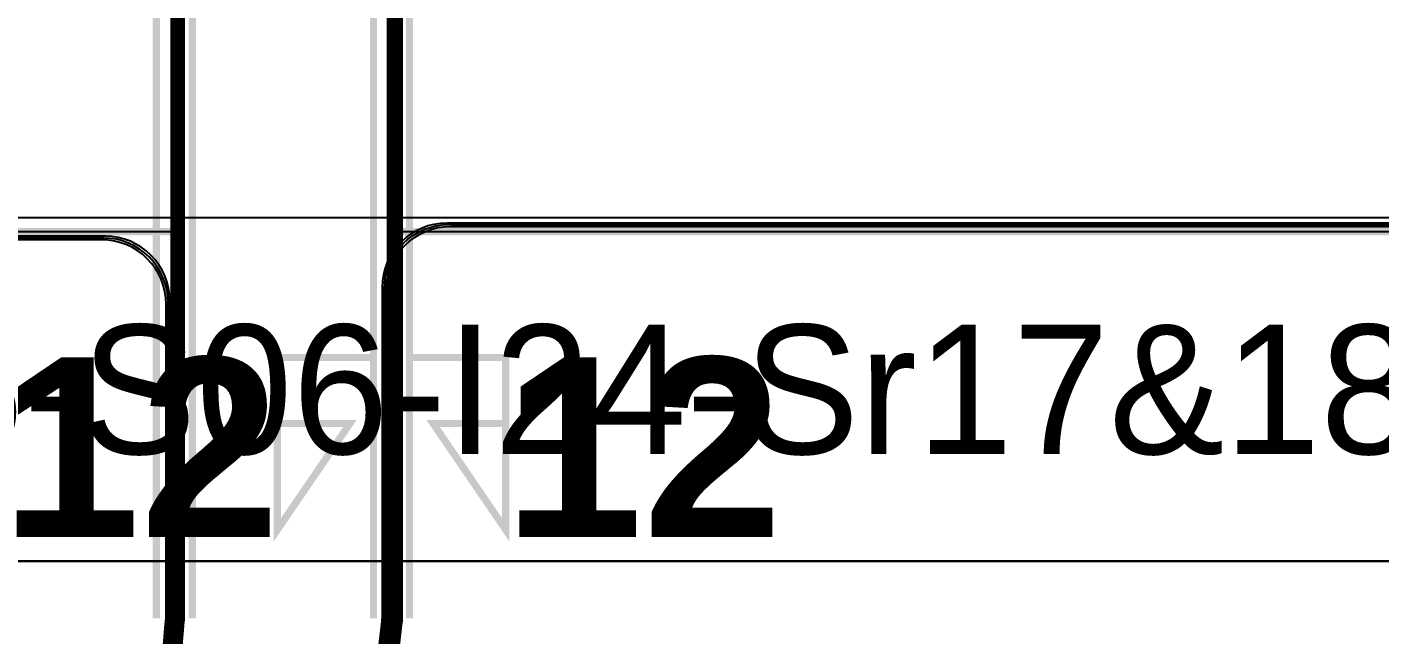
# Model space of a CAD drawing. Header units: metres. Extents: x 532643 to 533032, y 2674932 to 2675252.
# Drawn here: x 532816.68 to 532835.53, y 2675140.76 to 2675149.23 of the extents above; entities that cross this region are included whole.
import ezdxf
from ezdxf.enums import TextEntityAlignment as Align

# ---------------------------------------------------------------- set-up
doc = ezdxf.new("R2010")
doc.units = ezdxf.units.M
doc.header["$MEASUREMENT"] = 0
doc.linetypes.add('DASHED', pattern=[0.75, 0.5, -0.25])
for name, color, linetype in [('E-Inverter Grouping', 2, 'Continuous'), ('IDT', 7, 'Continuous'), ('LT Cable(AG) INV to LT Panel BL-10', 2, 'Continuous'), ('Messenger Wire Block-10 (Master Path)', 30, 'Continuous'), ('Messenger Wire Block-10 (MW Path)', 191, 'Continuous'), ('Messenger Wire Exc Link', 7, 'Continuous'), ('MMS Table Block-10', 8, 'Continuous'), ('Section Marking BL-10', 2, 'Continuous')]:
    doc.layers.add(name, color=color, linetype=linetype)
doc.styles.add('BoldTextStyle', font='arialbd.ttf')
doc.styles.get("Standard").update_dxf_attribs({"font": 'Adani Regular.ttf'})

# ---------------------------------------------------------------- blocks, each defined once
blk = doc.blocks.new('MMS Table (32.292 x 4.788)')
at = {"color": 0}
blk.add_lwpolyline([(0, -0.002), (0, 4.786), (32.292, 4.786), (32.292, -0.002)], close=True, dxfattribs=at)
at = {"color": 7}
blk.add_attdef('ID1', text='', height=1.8, dxfattribs=at).set_placement((16.146, 2.392), align=Align.MIDDLE_CENTER)
blk = doc.blocks.new('IDT')
at = {"layer": 'IDT', "color": 243, "linetype": 'DASHED'}
blk.add_lwpolyline([(45.49999999962691, 32.58580025943296), (45.4999999996269, -4.032314963696315), (-1.30442248516332e-09, -4.032314963696308), (-1.304414354308392e-09, 32.58580025943297)], close=True, dxfattribs=at)

msp = doc.modelspace()

# ---------------------------------------------------------------- linework, layer by layer
at = {"layer": 'E-Inverter Grouping', "color": 3}
msp.add_lwpolyline([(532870.1232843682, 2675141.791169281), (532805.4392843682, 2675141.791169281), (532805.4392843682, 2675176.575169281), (532870.1232843682, 2675176.575169281)], close=True, dxfattribs=at)
at = {"layer": 'LT Cable(AG) INV to LT Panel BL-10', "color": 2}
for points in [[(532828.488358041, 2675126.778238401), (532827.3877639325, 2675126.778238401, -0.2151624988949397), (532826.7129640981, 2675127.082717466), (532825.8059728234, 2675128.110452221, 0.1032748659291951), (532825.4458711364, 2675128.185632983), (532819.6977843688, 2675128.185632983, -0.4142135623936106), (532818.7977843686, 2675129.085632983), (532818.7977843686, 2675140.370862782, -0.02139299530927985), (532818.8010765084, 2675140.447771906), (532818.8444922285, 2675140.953969552, 0.02139299530528766), (532818.8477843682, 2675141.030878676), (532818.8477843683, 2675243.090487811, 0.4142135623734262), (532817.9477843683, 2675243.990487811), (532710.8015845179, 2675243.990487811, -0.414213562373095), (532709.9015845179, 2675244.890487811), (532709.9015845179, 2675245.225769276)], [(532828.488358041, 2675126.803238401), (532827.3960036538, 2675126.803238401, -0.2147312547795336), (532826.7221866301, 2675127.106605667), (532825.8111922352, 2675128.135452221, 0.1032748659037654), (532825.4510905484, 2675128.210632983), (532819.7227843686, 2675128.210632983, -0.414213562373095), (532818.8227843685, 2675129.110632983), (532818.8227843685, 2675140.369792643, -0.02139299537587195), (532818.8260765083, 2675140.446701766), (532818.8694922285, 2675140.952899412, 0.02139299537685584), (532818.8727843682, 2675141.029808536), (532818.8727843682, 2675243.115487811, 0.414213562373095), (532817.9727843682, 2675244.015487811), (532807.9775845179, 2675244.015487811, -0.414213562373095), (532807.0775845179, 2675244.915487811), (532807.0775845179, 2675245.225769276)], [(532830.4792512616, 2675126.728238401), (532827.3712563843, 2675126.728238401, -0.2160344713296541), (532826.6944754516, 2675127.034969854), (532825.7955339993, 2675128.060452221, 0.1032748659456602), (532825.4354323123, 2675128.135632983), (532819.6477843687, 2675128.135632983, -0.4142135623934891), (532818.7477843686, 2675129.035632983), (532818.7477843686, 2675140.373003061, -0.02139299535886178), (532818.7510765083, 2675140.449912185), (532818.7944922285, 2675140.956109831, 0.02139299535864674), (532818.7977843683, 2675141.033018955), (532818.7977843683, 2675213.040487811, 0.414213562373095), (532817.8977843683, 2675213.940487811), (532710.8015845179, 2675213.940487811, -0.414213562373095), (532709.9015845179, 2675214.840487811), (532709.9015845179, 2675215.225769276)], [(532828.488358041, 2675126.753238401), (532827.3795148506, 2675126.753238401, -0.2155968935960983), (532826.7037270556, 2675127.058838825), (532825.8007534114, 2675128.085452221, 0.1032748659374062), (532825.4406517243, 2675128.160632983), (532819.6727843687, 2675128.160632983, -0.4142135623935497), (532818.7727843686, 2675129.060632983), (532818.7727843686, 2675140.371932921, -0.02139299535886178), (532818.7760765083, 2675140.448842045), (532818.8194922286, 2675140.955039692, 0.02139299535864674), (532818.8227843683, 2675141.031948816), (532818.8227843683, 2675213.065487811, 0.414213562373095), (532817.9227843683, 2675213.965487811), (532807.9775845179, 2675213.965487811, -0.414213562373095), (532807.0775845179, 2675214.865487811), (532807.0775845179, 2675215.225769276)], [(532830.4792512616, 2675126.678238401), (532827.3547112065, 2675126.678238401, -0.2169193075640591), (532826.6759283593, 2675126.987261374), (532825.7850951755, 2675128.010452222, 0.1032748659622984), (532825.4249934884, 2675128.085632984), (532819.5977843687, 2675128.085632983, -0.4142135623933694), (532818.6977843685, 2675128.985632983), (532818.6977843685, 2675140.375143339, -0.02139299540844348), (532818.7010765083, 2675140.452052464), (532818.7444922286, 2675140.95825011, 0.02139299541230105), (532818.7477843683, 2675141.035159234), (532818.7477843682, 2675190.490487811, 0.4142135623724179), (532817.8477843682, 2675191.390487811), (532710.8015845179, 2675191.390487811, -0.414213562373095), (532709.9015845179, 2675192.290487811), (532709.9015845179, 2675192.725769276)], [(532830.4792512616, 2675126.703238401), (532827.3629885104, 2675126.703238401, -0.2164752649546951), (532826.6852092359, 2675127.011110666), (532825.7903145873, 2675128.035452222, 0.1032748659539574), (532825.4302129003, 2675128.110632984), (532819.6227843687, 2675128.110632983, -0.414213562393429), (532818.7227843686, 2675129.010632983), (532818.7227843686, 2675140.3740732, -0.02139299535886178), (532818.7260765083, 2675140.450982324), (532818.7694922285, 2675140.957179971, 0.02139299535864674), (532818.7727843683, 2675141.034089094), (532818.7727843683, 2675190.515487811, 0.414213562373095), (532817.8727843682, 2675191.415487811), (532807.9775845179, 2675191.415487811, -0.414213562373095), (532807.0775845179, 2675192.315487811), (532807.0775845179, 2675192.725769276)], [(532832.6362512615, 2675126.628238401), (532827.3381282159, 2675126.628238401, -0.2178172749968657), (532826.6573224236, 2675126.939592945), (532825.7746563515, 2675127.960452221, 0.1032748659251984), (532825.4145546646, 2675128.035632983), (532819.5477843687, 2675128.035632983, -0.4142135623932508), (532818.6477843686, 2675128.935632983), (532818.6477843686, 2675140.377283619, -0.02139299535886178), (532818.6510765083, 2675140.454192743), (532818.6944922286, 2675140.960390389, 0.02139299535864674), (532818.6977843683, 2675141.037299513), (532818.6977843683, 2675167.940487811, 0.414213562373095), (532817.7977843683, 2675168.840487811), (532710.8015845179, 2675168.840487811, -0.414213562373095), (532709.9015845179, 2675169.740487811), (532709.9015845179, 2675170.225769276)], [(532830.4792512616, 2675126.653238401), (532827.3464244489, 2675126.653238401, -0.2173666329270636), (532826.6666327713, 2675126.963422095), (532825.7798757635, 2675127.985452221, 0.1032748659169098), (532825.4197740766, 2675128.060632983), (532819.5727843688, 2675128.060632983, -0.4142135623933099), (532818.6727843686, 2675128.960632983), (532818.6727843686, 2675140.37621348, -0.02139299530927985), (532818.6760765084, 2675140.453122604), (532818.7194922285, 2675140.95932025, 0.02139299530452547), (532818.7227843682, 2675141.036229374), (532818.7227843683, 2675167.965487811, 0.4142135623743203), (532817.8227843683, 2675168.865487811), (532775.5855845179, 2675168.865487811, -0.414213562373095), (532774.6855845179, 2675169.765487811), (532774.6855845179, 2675170.225769276)], [(532832.6362512615, 2675126.603238401), (532827.3298224856, 2675126.603238401, -0.2182712683262629), (532826.6479972679, 2675126.915774043), (532825.7694369396, 2675127.935452221, 0.1032748659335312), (532825.4093352526, 2675128.010632983), (532819.5227843687, 2675128.010632983, -0.414213562393192), (532818.6227843686, 2675128.910632983), (532818.6227843686, 2675140.378353759, -0.02139299535886178), (532818.6260765083, 2675140.455262883), (532818.6694922285, 2675140.961460529, 0.02139299535864674), (532818.6727843683, 2675141.038369653), (532818.6727843683, 2675145.415487811, 0.414213562373095), (532817.7727843683, 2675146.315487811), (532804.5807843683, 2675146.315487811, 0.414213562373095), (532803.6807843683, 2675145.415487811), (532803.6807843683, 2675139.715487811, -0.414213562373095), (532802.7807843683, 2675138.815487811), (532710.8015845179, 2675138.815487811, -0.414213562373095), (532709.9015845179, 2675139.715487811), (532709.9015845179, 2675140.225769276)], [(532832.6362512615, 2675126.553238402), (532827.313182445, 2675126.553238402, -0.2191894490344296), (532826.6293023387, 2675126.868167466), (532825.7589981157, 2675127.885452222, 0.1032748659503297), (532825.3988964286, 2675127.960632984), (532819.4727843687, 2675127.960632983, -0.4142135623930754), (532818.5727843685, 2675128.860632983), (532818.5727843685, 2675140.380494037, -0.02139299540844348), (532818.5760765083, 2675140.457403162), (532818.6194922286, 2675140.963600808, 0.02139299541725513), (532818.6227843683, 2675141.040509932), (532818.6227843682, 2675145.365487811, 0.4142135623665691), (532817.7227843682, 2675146.265487811), (532804.6307843684, 2675146.265487811, 0.414213562373095), (532803.7307843684, 2675145.365487811), (532803.7307843684, 2675117.165487811, -0.414213562373095), (532802.8307843683, 2675116.265487811), (532710.8015845179, 2675116.265487811, -0.414213562373095), (532709.9015845179, 2675117.165487811), (532709.9015845179, 2675117.725769276)], [(532832.6362512615, 2675126.578238402), (532827.3215072356, 2675126.578238402, -0.218728647877491), (532826.6386572553, 2675126.891965509), (532825.7642175276, 2675127.910452222, 0.1032748659419083), (532825.4041158406, 2675127.985632984), (532819.4977843687, 2675127.985632983, -0.4142135623931337), (532818.5977843686, 2675128.885632983), (532818.5977843686, 2675140.379423898, -0.02139299535886178), (532818.6010765083, 2675140.456333022), (532818.6444922285, 2675140.962530668, 0.02139299535864674), (532818.6477843683, 2675141.039439792), (532818.6477843683, 2675145.390487811, 0.414213562373095), (532817.7477843682, 2675146.290487811), (532804.6057843684, 2675146.290487811, 0.414213562373095), (532803.7057843683, 2675145.390487811), (532803.7057843683, 2675117.190487811, -0.414213562373095), (532802.8057843683, 2675116.290487811), (532775.5855845179, 2675116.290487811, -0.414213562373095), (532774.6855845179, 2675117.190487811), (532774.6855845179, 2675117.725769276)]]:
    msp.add_lwpolyline(points, format="xyb", dxfattribs=at)
at = {"layer": 'LT Cable(AG) INV to LT Panel BL-10', "color": 5}
for points in [[(532833.5202512615, 2675127.42745629), (532830.0349354834, 2675127.42745629, -0.4142135623503636), (532829.1349354833, 2675128.32745629), (532829.1349354833, 2675131.388770754, 0.2140186322185252), (532828.8334023167, 2675132.060959305), (532822.1191447929, 2675138.038836239, -0.2140186322327757), (532821.8176116262, 2675138.711024791), (532821.8176116263, 2675140.3549097, -0.0288996156858555), (532821.8236149465, 2675140.458688003), (532821.8792810483, 2675140.938222825, 0.02889961570054691), (532821.8852843684, 2675141.042001128), (532821.8852843683, 2675242.852987811, -0.414213562373427), (532822.7852843683, 2675243.752987811), (532867.584984218, 2675243.752987811, 0.414213562373095), (532868.484984218, 2675244.652987811), (532868.484984218, 2675245.225769276)], [(532833.5202512615, 2675127.45245629), (532830.0599354834, 2675127.45245629, -0.4142135623503636), (532829.1599354834, 2675128.35245629), (532829.1599354834, 2675131.399985359, 0.214018632209244), (532828.8584023167, 2675132.07217391), (532822.1441447929, 2675138.050050845, -0.2140186322231835), (532821.8426116263, 2675138.722239397), (532821.8426116264, 2675140.353463511, -0.02889961568572617), (532821.8486149465, 2675140.457241815), (532821.9042810483, 2675140.936776636, 0.02889961570054713), (532821.9102843684, 2675141.040554939), (532821.9102843683, 2675242.827987811, -0.4142135623734271), (532822.8102843683, 2675243.727987811), (532964.760984218, 2675243.727987811, 0.414213562373095), (532965.660984218, 2675244.627987811), (532965.660984218, 2675245.225769276)], [(532833.5202512615, 2675127.377456291), (532829.9849354833, 2675127.377456291, -0.4142135623503636), (532829.0849354833, 2675128.277456291), (532829.0849354833, 2675131.366341543, 0.2140186322185252), (532828.7834023166, 2675132.038530095), (532822.0691447929, 2675138.016407029, -0.214018632232603), (532821.7676116262, 2675138.688595581), (532821.7676116263, 2675140.357802077, -0.02889961568610807), (532821.7736149464, 2675140.461580381), (532821.8292810483, 2675140.941115202, 0.02889961570066358), (532821.8352843684, 2675141.044893506), (532821.8352843683, 2675212.902987811, -0.4142135623735637), (532822.7352843683, 2675213.802987811), (532867.584984218, 2675213.802987811, 0.414213562373095), (532868.484984218, 2675214.702987811), (532868.484984218, 2675215.225769276)], [(532833.5202512615, 2675127.402456291), (532830.0099354833, 2675127.402456291, -0.4142135623503636), (532829.1099354833, 2675128.30245629), (532829.1099354833, 2675131.377556148, 0.2140186322185252), (532828.8084023166, 2675132.0497447), (532822.0941447929, 2675138.027621634, -0.2140186322326889), (532821.7926116262, 2675138.699810186), (532821.7926116263, 2675140.356355888, -0.02889961568598262), (532821.7986149464, 2675140.460134192), (532821.8542810483, 2675140.939669013, 0.0288996157006638), (532821.8602843684, 2675141.043447317), (532821.8602843683, 2675212.877987811, -0.4142135623735638), (532822.7602843683, 2675213.777987811), (532964.760984218, 2675213.777987811, 0.414213562373095), (532965.660984218, 2675214.677987811), (532965.660984218, 2675215.225769276)], [(532831.5792512614, 2675127.327456291), (532829.9349354834, 2675127.327456291, -0.4142135623503636), (532829.0349354834, 2675128.227456291), (532829.0349354834, 2675131.343912333, 0.2140186322185252), (532828.7334023167, 2675132.016100885), (532822.0191447929, 2675137.993977819, -0.2140186322324344), (532821.7176116263, 2675138.666166371), (532821.7176116264, 2675140.360694455, -0.02889961568635341), (532821.7236149465, 2675140.464472758), (532821.7792810483, 2675140.944007579, 0.02889961570026357), (532821.7852843684, 2675141.047785883), (532821.7852843684, 2675190.452987811, -0.414213562373095), (532822.6852843685, 2675191.352987811), (532867.584984218, 2675191.352987811, 0.414213562373095), (532868.484984218, 2675192.252987811), (532868.484984218, 2675192.725769276)], [(532831.5792512614, 2675127.352456291), (532829.9599354834, 2675127.352456291, -0.4142135623503636), (532829.0599354834, 2675128.252456291), (532829.0599354834, 2675131.355126938, 0.2140186322185252), (532828.7584023167, 2675132.02731549), (532822.044144793, 2675138.005192424, -0.2140186322325182), (532821.7426116263, 2675138.677380976), (532821.7426116264, 2675140.359248266, -0.02889961568623174), (532821.7486149465, 2675140.463026569), (532821.8042810484, 2675140.94256139, 0.02889961570026357), (532821.8102843685, 2675141.046339694), (532821.8102843685, 2675190.427987811, -0.414213562373095), (532822.7102843685, 2675191.327987811), (532964.760984218, 2675191.327987811, 0.414213562373095), (532965.660984218, 2675192.227987811), (532965.660984218, 2675192.725769276)], [(532829.5101633107, 2675127.323203961, -0.3015862789084595), (532828.9599354833, 2675128.152456291), (532828.9599354833, 2675131.310268518, 0.2140186322185252), (532828.6584023166, 2675131.98245707), (532821.9441447929, 2675137.960334004, -0.2140186322321887), (532821.6426116262, 2675138.632522556), (532821.6426116263, 2675140.36503302, -0.02889961568670842), (532821.6486149464, 2675140.468811324), (532821.7042810483, 2675140.948346145, 0.02889961570026357), (532821.7102843684, 2675141.052124449), (532821.7102843684, 2675168.027987811, -0.414213562373095), (532822.6102843684, 2675168.927987811), (532835.192984218, 2675168.927987811, 0.414213562373095), (532836.092984218, 2675169.827987811), (532836.092984218, 2675170.225769276)], [(532831.5792512614, 2675127.277456291), (532829.8849354833, 2675127.277456291, -0.4142135623503636), (532828.9849354833, 2675128.177456291), (532828.9849354833, 2675131.321483123, 0.2140186322185252), (532828.6834023166, 2675131.993671675), (532821.9691447929, 2675137.971548609, -0.2140186322322695), (532821.6676116262, 2675138.643737161), (532821.6676116263, 2675140.363586831, -0.02889961568659175), (532821.6736149464, 2675140.467365135), (532821.7292810483, 2675140.946899956, 0.02889961570026357), (532821.7352843684, 2675141.05067826), (532821.7352843684, 2675168.002987811, -0.414213562373095), (532822.6352843684, 2675168.902987811), (532899.976984218, 2675168.902987811, 0.414213562373095), (532900.876984218, 2675169.802987811), (532900.876984218, 2675170.225769276)], [(532831.5792512614, 2675127.302456291), (532829.9099354834, 2675127.302456291, -0.4142135623503636), (532829.0099354833, 2675128.202456291), (532829.0099354833, 2675131.332697728, 0.2140186322185252), (532828.7084023167, 2675132.00488628), (532821.9941447929, 2675137.982763214, -0.2140186322323515), (532821.6926116262, 2675138.654951766), (532821.6926116263, 2675140.362140643, -0.02889961568647352), (532821.6986149465, 2675140.465918947), (532821.7542810483, 2675140.945453768, 0.02889961570026357), (532821.7602843684, 2675141.049232071), (532821.7602843684, 2675167.977987811, -0.414213562373095), (532822.6602843684, 2675168.877987811), (532964.760984218, 2675168.877987811, 0.414213562373095), (532965.660984218, 2675169.777987811), (532965.660984218, 2675170.225769276)], [(532829.5101633108, 2675127.220426389, -0.3259988777103935), (532828.8849354833, 2675128.077456291), (532828.8849354833, 2675131.276624703, 0.2140186322185252), (532828.5834023167, 2675131.948813254), (532821.8691447929, 2675137.926690189, -0.2140186322319514), (532821.5676116262, 2675138.59887874), (532821.5676116263, 2675140.369371586, -0.02889961568704855), (532821.5736149465, 2675140.47314989), (532821.6292810483, 2675140.952684711, 0.02889961570026357), (532821.6352843684, 2675141.056463014), (532821.6352843684, 2675145.602987811, -0.414213562373095), (532822.5352843684, 2675146.502987811), (532871.1692843679, 2675146.502987811, -0.414213562373095), (532872.069284368, 2675145.602987811), (532872.069284368, 2675139.902987811, 0.414213562373095), (532872.969284368, 2675139.002987811), (532964.760984218, 2675139.002987811, 0.414213562373095), (532965.660984218, 2675139.902987811), (532965.660984218, 2675140.225769276)], [(532829.5101633107, 2675127.253847639, -0.3179111484360685), (532828.9099354834, 2675128.102456291), (532828.9099354834, 2675131.287839308, 0.2140186322185252), (532828.6084023167, 2675131.96002786), (532821.8941447929, 2675137.937904794, -0.2140186322320295), (532821.5926116263, 2675138.610093345), (532821.5926116264, 2675140.367925398, -0.02889961568693676), (532821.5986149465, 2675140.471703701), (532821.6542810483, 2675140.951238522, 0.02889961570026357), (532821.6602843684, 2675141.055016826), (532821.6602843684, 2675145.577987811, -0.414213562373095), (532822.5602843685, 2675146.477987811), (532871.1442843679, 2675146.477987811, -0.414213562373095), (532872.0442843679, 2675145.577987811), (532872.0442843679, 2675117.377987811, 0.414213562373095), (532872.944284368, 2675116.477987811), (532899.976984218, 2675116.477987811, 0.414213562373095), (532900.876984218, 2675117.377987811), (532900.876984218, 2675117.725769276)], [(532829.5101633107, 2675127.288097586, -0.3097769471170886), (532828.9349354834, 2675128.127456291), (532828.9349354834, 2675131.299053913, 0.2140186322185252), (532828.6334023167, 2675131.971242465), (532821.919144793, 2675137.949119399, -0.2140186322321086), (532821.6176116263, 2675138.62130795), (532821.6176116264, 2675140.366479209, -0.02889961568682331), (532821.6236149465, 2675140.470257512), (532821.6792810484, 2675140.949792333, 0.02889961570026357), (532821.6852843685, 2675141.053570637), (532821.6852843685, 2675145.552987811, -0.414213562373095), (532822.5852843685, 2675146.452987811), (532871.1192843679, 2675146.452987811, -0.414213562373095), (532872.0192843679, 2675145.552987811), (532872.0192843679, 2675117.352987811, 0.414213562373095), (532872.9192843679, 2675116.452987811), (532964.760984218, 2675116.452987811, 0.414213562373095), (532965.660984218, 2675117.352987811), (532965.660984218, 2675117.725769276)]]:
    msp.add_lwpolyline(points, format="xyb", dxfattribs=at)
at = {"layer": 'Messenger Wire Block-10 (Master Path)'}
for points in [[(532818.7352843683, 2675140.999169281), (532818.7352843683, 2675243.879987811)], [(532821.7602843684, 2675140.999169281), (532821.7602843683, 2675243.879987811)], [(532803.6182843683, 2675146.379987811), (532818.7352843683, 2675146.379987811)], [(532821.7602843684, 2675146.379987811), (532871.944284368, 2675146.379987811)]]:
    msp.add_lwpolyline(points, dxfattribs=at)
at = {"layer": 'Messenger Wire Block-10 (MW Path)', "const_width": 0.1}
for points in [[(532818.9852843683, 2675140.997169281), (532818.9852843683, 2675243.877987811)], [(532821.5102843684, 2675140.997169281), (532821.5102843683, 2675243.877987811)], [(532818.4852843683, 2675140.997169281), (532818.4852843683, 2675168.877987811)], [(532822.0102843684, 2675140.997169281), (532822.0102843684, 2675168.877987811)], [(532803.6182843683, 2675146.377987811), (532818.7352843683, 2675146.377987811)], [(532821.7602843684, 2675146.377987811), (532871.944284368, 2675146.377987811)]]:
    msp.add_lwpolyline(points, dxfattribs=at)
at = {"layer": 'Messenger Wire Exc Link'}
for points in [[(532818.6852843686, 2675140.416203433), (532818.7352843683, 2675140.999169281)], [(532821.6926116263, 2675140.416203433), (532821.7602843684, 2675140.999169281)]]:
    msp.add_lwpolyline(points, dxfattribs=at)
at = {"layer": 'Section Marking BL-10', "color": 94, "lineweight": 35, "true_color": 0x00a500, "const_width": 0.1}
for points in [[(532821.5602843685, 2675144.627987811), (532820.1702843684, 2675144.627987811), (532820.1702843684, 2675142.227987811), (532821.1802843685, 2675143.707987811), (532820.1702843684, 2675143.707987811)], [(532821.9602843684, 2675144.627987811), (532823.3502843684, 2675144.627987811), (532823.3502843684, 2675142.227987811), (532822.3402843684, 2675143.707987811), (532823.3502843684, 2675143.707987811)]]:
    msp.add_lwpolyline(points, dxfattribs=at)

# ---------------------------------------------------------------- block references
at = {"layer": 'IDT', "color": 8, "rotation": 180}
msp.add_blockref('IDT', (532860.5312843673, 2675137.758854317), dxfattribs=at)
at = {"layer": 'MMS Table Block-10'}
msp.add_blockref('MMS Table (32.292 x 4.788)', (532805.4392843682, 2675141.791169281), dxfattribs=at).add_auto_attribs({'ID1': 'B10-R15-S06-I24-Sr17&18'})

# ---------------------------------------------------------------- texts
at = {"layer": 'Section Marking BL-10', "color": 94, "true_color": 0x00a500, "style": 'BoldTextStyle'}
for p in [(532818.2602843684, 2675143.377987811), (532825.2602843684, 2675143.377987811)]:
    msp.add_text('12', height=2.5, dxfattribs=at).set_placement(p, align=Align.MIDDLE_CENTER)

doc.saveas('drawing.dxf')
